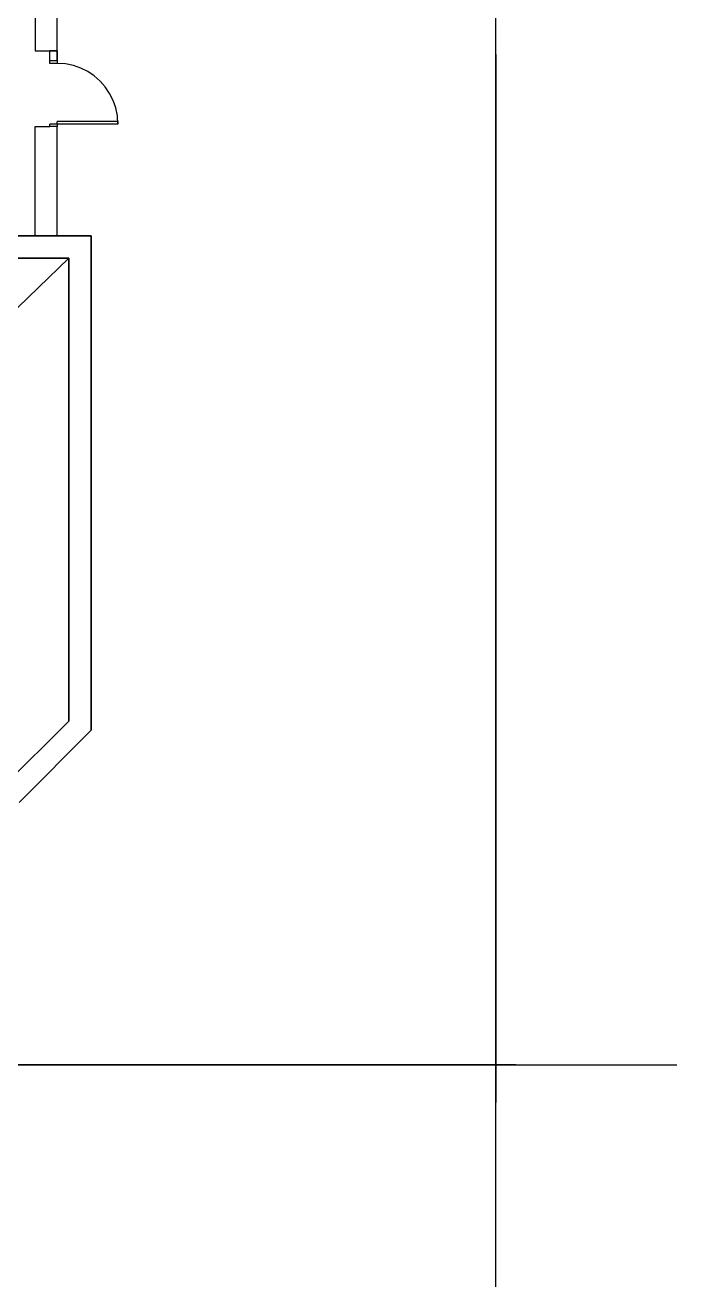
# Model space of a CAD drawing. Extents: x 2090 to 2117, y 2868 to 3045.
# Drawn here: x 2108.13 to 2116.97, y 2869.17 to 2886.28 of the extents above; entities that cross this region are included whole.
import ezdxf

# ---------------------------------------------------------------- set-up
doc = ezdxf.new("R2010")
doc.units = 0

msp = doc.modelspace()

# ---------------------------------------------------------------- linework, layer by layer
for p, q in [((2108.26, 2887.28), (2108.26, 2885.931)), ((2108.562, 2885.797), (2108.562, 2887.28)), ((2114.512, 2876.208, 0.039), (2114.512, 2887.074, 0.039)), ((2114.512, 2876.208, 0.341), (2114.512, 2887.074, 0.341)), ((2114.512, 2882.916, 2.832), (2114.512, 2887.074, 2.832)), ((2114.512, 2885.885, 0.039), (2114.512, 2887.074, 0.039)), ((2108.26, 2885.931), (2108.562, 2885.931)), ((2108.461, 2885.797), (2108.461, 2885.931)), ((2108.562, 2885.931), (2108.461, 2885.931)), ((2108.562, 2885.931), (2108.562, 2885.797)), ((2108.562, 2885.797), (2108.461, 2885.797)), ((2108.461, 2885.763), (2108.461, 2885.797)), ((2108.562, 2885.797), (2108.461, 2885.797)), ((2108.562, 2885.763), (2108.461, 2885.763)), ((2108.562, 2885.797), (2108.562, 2885.763)), ((2108.673, 2885.756), (2108.562, 2885.763)), ((2108.781, 2885.734), (2108.673, 2885.756)), ((2108.882, 2885.698), (2108.781, 2885.734)), ((2114.512, 2885.885, 1.787), (2114.512, 2885.79, 1.913)), ((2114.512, 2885.885, 0.341), (2114.512, 2885.885, -2.593)), ((2114.512, 2885.885, -2.593), (2114.512, 2876.208, 0.039)), ((2114.512, 2885.885, 0.039), (2114.512, 2876.208, -2.593)), ((2114.512, 2876.208, -2.593), (2114.512, 2885.885, -2.593)), ((2114.512, 2885.885, 1.787), (2114.512, 2885.885, 0.341)), ((2114.512, 2871.668, -2.593), (2114.512, 2885.885, -2.593)), ((2114.512, 2885.885, -2.593), (2114.512, 2885.885, 0.039)), ((2114.512, 2885.79, 1.913), (2114.512, 2885.681, 2.023)), ((2108.977, 2885.651), (2108.882, 2885.698)), ((2109.064, 2885.592), (2108.977, 2885.651)), ((2109.144, 2885.522), (2109.064, 2885.592)), ((2114.512, 2885.681, 2.023), (2114.512, 2885.56, 2.115)), ((2114.512, 2885.56, 2.115), (2114.512, 2885.43, 2.191)), ((2109.213, 2885.443), (2109.144, 2885.522)), ((2109.272, 2885.356), (2109.213, 2885.443)), ((2114.512, 2885.43, 2.191), (2114.512, 2885.292, 2.248)), ((2114.512, 2885.423, 0.341), (2114.512, 2885.423, 1.787)), ((2114.512, 2885.423, 1.787), (2114.512, 2884.399, 1.787)), ((2109.32, 2885.261), (2109.272, 2885.356)), ((2109.355, 2885.159), (2109.32, 2885.261)), ((2114.512, 2885.292, 2.248), (2114.512, 2885.148, 2.288)), ((2109.377, 2885.052), (2109.355, 2885.159)), ((2109.385, 2884.94), (2109.377, 2885.052)), ((2114.512, 2885.148, 2.288), (2114.512, 2885, 2.309)), ((2108.26, 2883.423), (2108.26, 2884.907)), ((2108.26, 2884.907), (2108.461, 2884.907)), ((2108.461, 2884.907), (2108.461, 2884.94)), ((2108.562, 2884.94), (2108.461, 2884.94)), ((2108.562, 2884.907), (2108.461, 2884.907)), ((2108.562, 2884.94), (2108.562, 2884.974)), ((2109.385, 2884.974), (2108.562, 2884.974)), ((2109.385, 2884.94), (2108.562, 2884.94)), ((2108.562, 2884.94), (2108.562, 2884.907)), ((2108.562, 2883.423), (2108.562, 2884.907)), ((2109.385, 2884.974), (2109.385, 2884.94)), ((2114.512, 2885, 2.309), (2114.512, 2884.851, 2.311)), ((2114.512, 2884.851, 2.311), (2114.512, 2884.701, 2.294)), ((2114.512, 2884.701, 2.294), (2114.512, 2884.553, 2.257)), ((2114.512, 2884.553, 2.257), (2114.512, 2884.409, 2.199)), ((2114.512, 2884.409, 2.199), (2114.512, 2884.271, 2.121)), ((2114.512, 2884.399, 1.787), (2114.512, 2884.399, 0.341)), ((2114.512, 2884.271, 2.121), (2114.512, 2884.237, 2.098)), ((2114.512, 2884.237, 2.098), (2114.512, 2884.205, 2.074)), ((2114.512, 2884.205, 2.074), (2114.512, 2884.173, 2.05)), ((2114.512, 2884.173, 2.05), (2114.512, 2884.143, 2.025)), ((2114.512, 2884.143, 2.025), (2114.512, 2884.114, 1.999)), ((2114.512, 2884.114, 1.999), (2114.512, 2884.086, 1.972)), ((2114.512, 2884.086, 1.972), (2114.512, 2884.06, 1.944)), ((2114.512, 2884.06, 1.944), (2114.512, 2884.034, 1.915)), ((2114.512, 2884.034, 1.915), (2114.512, 2884.009, 1.885)), ((2114.512, 2884.009, 1.885), (2114.512, 2883.984, 1.854)), ((2114.512, 2883.984, 1.854), (2114.512, 2883.96, 1.821)), ((2114.512, 2883.96, 1.821), (2114.512, 2883.937, 1.787)), ((2114.512, 2883.937, 1.787), (2114.512, 2883.937, 0.341)), ((2109.021, 2883.423, -2.593), (2105.964, 2883.423, -2.593)), ((2107.958, 2883.423), (2109.021, 2883.423)), ((2109.021, 2883.423), (2109.021, 2876.715)), ((2109.021, 2876.715, -2.593), (2109.021, 2883.423, -2.593)), ((2097.681, 2872.477), (2108.719, 2883.122)), ((2105.964, 2883.122, -2.593), (2108.719, 2883.122, -2.593)), ((2108.719, 2883.122), (2107.958, 2883.122)), ((2108.719, 2876.84), (2108.719, 2883.122)), ((2108.719, 2883.122, -2.593), (2108.719, 2876.84, -2.593)), ((2114.512, 2871.668, 2.973), (2114.512, 2882.916, 2.973)), ((2114.512, 2873.601, 4.282), (2114.512, 2882.916, 4.282)), ((2114.512, 2882.916, 4.282), (2114.512, 2882.916, 0.039)), ((2114.512, 2880.384, 4.865), (2114.512, 2880.728, 4.865)), ((2114.512, 2880.728, 4.865), (2114.512, 2880.728, 4.282)), ((2114.512, 2880.384, 4.282), (2114.512, 2880.384, 4.865)), ((2114.512, 2877.688, 4.741), (2114.512, 2880.384, 4.741)), ((2114.512, 2873.601, 5.67), (2114.512, 2878.092, 5.67)), ((2114.512, 2878.092, 5.67), (2114.512, 2878.092, 4.282)), ((2114.512, 2877.345, 4.865), (2114.512, 2877.688, 4.865)), ((2114.512, 2877.688, 4.865), (2114.512, 2877.688, 4.282)), ((2114.512, 2877.345, 4.282), (2114.512, 2877.345, 4.865)), ((2114.512, 2877.005, 4.741), (2114.512, 2877.345, 4.741)), ((2114.512, 2876.662, 4.865), (2114.512, 2877.005, 4.865)), ((2114.512, 2877.005, 4.865), (2114.512, 2877.005, 4.282)), ((2107.83, 2875.951), (2108.719, 2876.84)), ((2108.719, 2876.84, -2.593), (2107.83, 2875.951, -2.593)), ((2109.021, 2876.715), (2108.043, 2875.738)), ((2108.043, 2875.738, -2.593), (2109.021, 2876.715, -2.593)), ((2114.512, 2876.662, 4.282), (2114.512, 2876.662, 4.865)), ((2114.512, 2874.103, 4.741), (2114.512, 2876.662, 4.741)), ((2114.512, 2876.208, 2.973), (2114.512, 2876.208, -2.291)), ((2114.512, 2876.208, -2.291), (2114.512, 2876.208, -2.593)), ((2114.512, 2876.208, -2.593), (2114.512, 2871.668, -2.593)), ((2114.512, 2875.231, 1.85), (2114.512, 2875.228, 1.889)), ((2114.512, 2875.231, 1.85), (2114.512, 2875.231, -0.992)), ((2114.512, 2875.231, -0.992), (2114.512, 2874.649, -0.992)), ((2114.512, 2875.228, 1.889), (2114.512, 2875.22, 1.927)), ((2114.512, 2875.22, 1.927), (2114.512, 2875.208, 1.963)), ((2114.512, 2875.208, 1.963), (2114.512, 2875.191, 1.997)), ((2114.512, 2875.191, 1.997), (2114.512, 2875.17, 2.028)), ((2114.512, 2875.17, 2.028), (2114.512, 2875.145, 2.055)), ((2114.512, 2875.145, 2.055), (2114.512, 2875.117, 2.08)), ((2114.512, 2875.117, 2.08), (2114.512, 2875.086, 2.101)), ((2114.512, 2875.086, 2.101), (2114.512, 2875.053, 2.118)), ((2114.512, 2875.053, 2.118), (2114.512, 2875.017, 2.13)), ((2114.512, 2875.017, 2.13), (2114.512, 2874.979, 2.138)), ((2114.512, 2874.979, 2.138), (2114.512, 2874.94, 2.14)), ((2114.512, 2874.94, 2.14), (2114.512, 2874.9, 2.138)), ((2114.512, 2874.9, 2.138), (2114.512, 2874.863, 2.13)), ((2114.512, 2874.863, 2.13), (2114.512, 2874.827, 2.117)), ((2114.512, 2874.827, 2.117), (2114.512, 2874.793, 2.101)), ((2114.512, 2874.793, 2.101), (2114.512, 2874.762, 2.08)), ((2114.512, 2874.762, 2.08), (2114.512, 2874.734, 2.055)), ((2114.512, 2874.734, 2.055), (2114.512, 2874.709, 2.027)), ((2114.512, 2874.709, 2.027), (2114.512, 2874.688, 1.996)), ((2114.512, 2874.688, 1.996), (2114.512, 2874.672, 1.962)), ((2114.512, 2874.672, 1.962), (2114.512, 2874.659, 1.926)), ((2114.512, 2874.659, 1.926), (2114.512, 2874.651, 1.889)), ((2114.512, 2874.651, 1.889), (2114.512, 2874.649, 1.85)), ((2114.512, 2874.649, -0.992), (2114.512, 2874.649, 1.85)), ((2114.512, 2873.76, 4.865), (2114.512, 2874.103, 4.865)), ((2114.512, 2874.103, 4.865), (2114.512, 2874.103, 4.282)), ((2114.512, 2873.76, 4.282), (2114.512, 2873.76, 4.865)), ((2114.512, 2871.668, 4.282), (2114.512, 2873.601, 4.282)), ((2114.512, 2873.601, 5.67), (2114.512, 2873.601, 4.282)), ((2114.512, 2873.227, 1.85), (2114.512, 2873.224, 1.889)), ((2114.512, 2872.645, -0.992), (2114.512, 2873.227, -0.992)), ((2114.512, 2873.227, -0.992), (2114.512, 2873.227, 1.85)), ((2114.512, 2873.224, 1.889), (2114.512, 2873.216, 1.927)), ((2114.512, 2873.216, 1.927), (2114.512, 2873.204, 1.963)), ((2114.512, 2873.204, 1.963), (2114.512, 2873.187, 1.997)), ((2114.512, 2873.187, 1.997), (2114.512, 2873.166, 2.028)), ((2114.512, 2873.166, 2.028), (2114.512, 2873.141, 2.055)), ((2114.512, 2873.141, 2.055), (2114.512, 2873.114, 2.08)), ((2114.512, 2873.114, 2.08), (2114.512, 2873.083, 2.101)), ((2114.512, 2873.083, 2.101), (2114.512, 2873.049, 2.118)), ((2114.512, 2873.049, 2.118), (2114.512, 2873.013, 2.13)), ((2114.512, 2873.013, 2.13), (2114.512, 2872.975, 2.138)), ((2114.512, 2872.975, 2.138), (2114.512, 2872.936, 2.14)), ((2114.512, 2872.936, 2.14), (2114.512, 2872.896, 2.138)), ((2114.512, 2872.896, 2.138), (2114.512, 2872.859, 2.13)), ((2114.512, 2872.859, 2.13), (2114.512, 2872.823, 2.117)), ((2114.512, 2872.823, 2.117), (2114.512, 2872.789, 2.101)), ((2114.512, 2872.789, 2.101), (2114.512, 2872.758, 2.08)), ((2114.512, 2872.758, 2.08), (2114.512, 2872.73, 2.055)), ((2114.512, 2872.73, 2.055), (2114.512, 2872.706, 2.027)), ((2114.512, 2872.706, 2.027), (2114.512, 2872.685, 1.996)), ((2114.512, 2872.685, 1.996), (2114.512, 2872.668, 1.962)), ((2114.512, 2872.668, 1.962), (2114.512, 2872.655, 1.926)), ((2114.512, 2872.655, 1.926), (2114.512, 2872.647, 1.889)), ((2114.512, 2872.647, 1.889), (2114.512, 2872.645, 1.85)), ((2114.512, 2872.645, 1.85), (2114.512, 2872.645, -0.992)), ((2090.698, 2872.176, -2.593), (2109.021, 2872.176, -2.593)), ((2109.021, 2872.176, 4.282), (2097.46, 2872.176, 4.282)), ((2097.627, 2872.176, 2.973), (2109.021, 2872.176, 2.973)), ((2111.766, 2872.176, 6.431), (2105.306, 2872.176, 6.431)), ((2105.306, 2872.176, 6.431), (2114.512, 2872.176, 6.431)), ((2114.306, 2872.176, 4.646), (2107.865, 2872.176, 4.646)), ((2109.021, 2872.176, -2.593), (2109.021, 2872.176, 4.282)), ((2114.784, 2872.176, 2.832), (2109.021, 2872.176, 2.832)), ((2109.021, 2872.176, 3.724), (2114.306, 2872.176, 3.724)), ((2114.784, 2872.176, 0.341), (2109.021, 2872.176, 0.341)), ((2109.021, 2872.176, 0.341), (2109.021, 2872.176, 1.892)), ((2109.021, 2872.176, -2.593), (2109.021, 2872.176, 0.039)), ((2109.021, 2872.176, 0.039), (2116.968, 2872.176, 0.039)), ((2109.021, 2872.176, 0.341), (2109.021, 2872.176, 0.386)), ((2110.564, 2872.176, 1.963), (2110.562, 2872.176, 1.935)), ((2110.973, 2872.176, 1.288), (2110.562, 2872.176, 1.288)), ((2110.562, 2872.176, 1.935), (2110.562, 2872.176, 1.288)), ((2110.569, 2872.176, 1.989), (2110.564, 2872.176, 1.963)), ((2110.578, 2872.176, 2.015), (2110.569, 2872.176, 1.989)), ((2110.59, 2872.176, 2.039), (2110.578, 2872.176, 2.015)), ((2110.605, 2872.176, 2.06), (2110.59, 2872.176, 2.039)), ((2110.622, 2872.176, 2.08), (2110.605, 2872.176, 2.06)), ((2110.642, 2872.176, 2.098), (2110.622, 2872.176, 2.08)), ((2110.664, 2872.176, 2.112), (2110.642, 2872.176, 2.098)), ((2110.688, 2872.176, 2.124), (2110.664, 2872.176, 2.112)), ((2110.713, 2872.176, 2.133), (2110.688, 2872.176, 2.124)), ((2110.74, 2872.176, 2.138), (2110.713, 2872.176, 2.133)), ((2110.768, 2872.176, 2.14), (2110.74, 2872.176, 2.138)), ((2110.795, 2872.176, 2.138), (2110.768, 2872.176, 2.14)), ((2110.822, 2872.176, 2.133), (2110.795, 2872.176, 2.138)), ((2110.848, 2872.176, 2.124), (2110.822, 2872.176, 2.133)), ((2110.871, 2872.176, 2.112), (2110.848, 2872.176, 2.124)), ((2110.893, 2872.176, 2.098), (2110.871, 2872.176, 2.112)), ((2110.913, 2872.176, 2.08), (2110.893, 2872.176, 2.098)), ((2110.93, 2872.176, 2.06), (2110.913, 2872.176, 2.08)), ((2110.945, 2872.176, 2.039), (2110.93, 2872.176, 2.06)), ((2110.957, 2872.176, 2.015), (2110.945, 2872.176, 2.039)), ((2110.966, 2872.176, 1.989), (2110.957, 2872.176, 2.015)), ((2110.971, 2872.176, 1.963), (2110.966, 2872.176, 1.989)), ((2110.973, 2872.176, 1.935), (2110.971, 2872.176, 1.963)), ((2110.973, 2872.176, 1.935), (2110.973, 2872.176, 1.288)), ((2112.283, 2872.176, 1.935), (2112.283, 2872.176, 1.288)), ((2112.283, 2872.176, 1.288), (2112.694, 2872.176, 1.288)), ((2112.285, 2872.176, 1.963), (2112.283, 2872.176, 1.935)), ((2112.291, 2872.176, 1.989), (2112.285, 2872.176, 1.963)), ((2112.299, 2872.176, 2.015), (2112.291, 2872.176, 1.989)), ((2112.311, 2872.176, 2.039), (2112.299, 2872.176, 2.015)), ((2112.326, 2872.176, 2.06), (2112.311, 2872.176, 2.039)), ((2112.343, 2872.176, 2.08), (2112.326, 2872.176, 2.06)), ((2112.363, 2872.176, 2.098), (2112.343, 2872.176, 2.08)), ((2112.385, 2872.176, 2.112), (2112.363, 2872.176, 2.098)), ((2112.409, 2872.176, 2.124), (2112.385, 2872.176, 2.112)), ((2112.434, 2872.176, 2.133), (2112.409, 2872.176, 2.124)), ((2112.461, 2872.176, 2.138), (2112.434, 2872.176, 2.133)), ((2112.489, 2872.176, 2.14), (2112.461, 2872.176, 2.138)), ((2112.517, 2872.176, 2.138), (2112.489, 2872.176, 2.14)), ((2112.543, 2872.176, 2.133), (2112.517, 2872.176, 2.138)), ((2112.569, 2872.176, 2.124), (2112.543, 2872.176, 2.133)), ((2112.593, 2872.176, 2.112), (2112.569, 2872.176, 2.124)), ((2112.615, 2872.176, 2.098), (2112.593, 2872.176, 2.112)), ((2112.634, 2872.176, 2.08), (2112.615, 2872.176, 2.098)), ((2112.652, 2872.176, 2.06), (2112.634, 2872.176, 2.08)), ((2112.666, 2872.176, 2.039), (2112.652, 2872.176, 2.06)), ((2112.678, 2872.176, 2.015), (2112.666, 2872.176, 2.039)), ((2112.687, 2872.176, 1.989), (2112.678, 2872.176, 2.015)), ((2112.692, 2872.176, 1.963), (2112.687, 2872.176, 1.989)), ((2112.694, 2872.176, 1.935), (2112.692, 2872.176, 1.963)), ((2112.694, 2872.176, 1.288), (2112.694, 2872.176, 1.935)), ((2114.306, 2872.176, 0.341), (2114.306, 2872.176, 4.646)), ((2114.512, 2872.176, 5.754), (2114.306, 2872.176, 4.646)), ((2114.306, 2872.176, 4.646), (2114.718, 2872.176, 4.646)), ((2114.306, 2872.176, 5.323), (2114.432, 2872.176, 5.323)), ((2114.306, 2872.176, 4.646), (2114.306, 2872.176, 5.323)), ((2114.512, 2872.176, 6.431), (2114.306, 2872.176, 5.323)), ((2114.512, 2872.176, 6.431), (2114.718, 2872.176, 5.323)), ((2114.718, 2872.176, 4.646), (2114.512, 2872.176, 5.754)), ((2114.592, 2872.176, 5.323), (2114.718, 2872.176, 5.323)), ((2114.718, 2872.176, 5.323), (2114.718, 2872.176, 4.646)), ((2114.718, 2872.176, 4.646), (2114.718, 2872.176, 0.341)), ((2114.784, 2872.176, 0.039), (2114.784, 2872.176, 2.832)), ((2114.512, 2871.668, -2.593), (2114.512, 2871.668, 4.282)), ((2114.512, 2869.166, -2.593), (2114.512, 2871.668, -2.593))]:
    msp.add_line(p, q)

doc.saveas('drawing.dxf')
